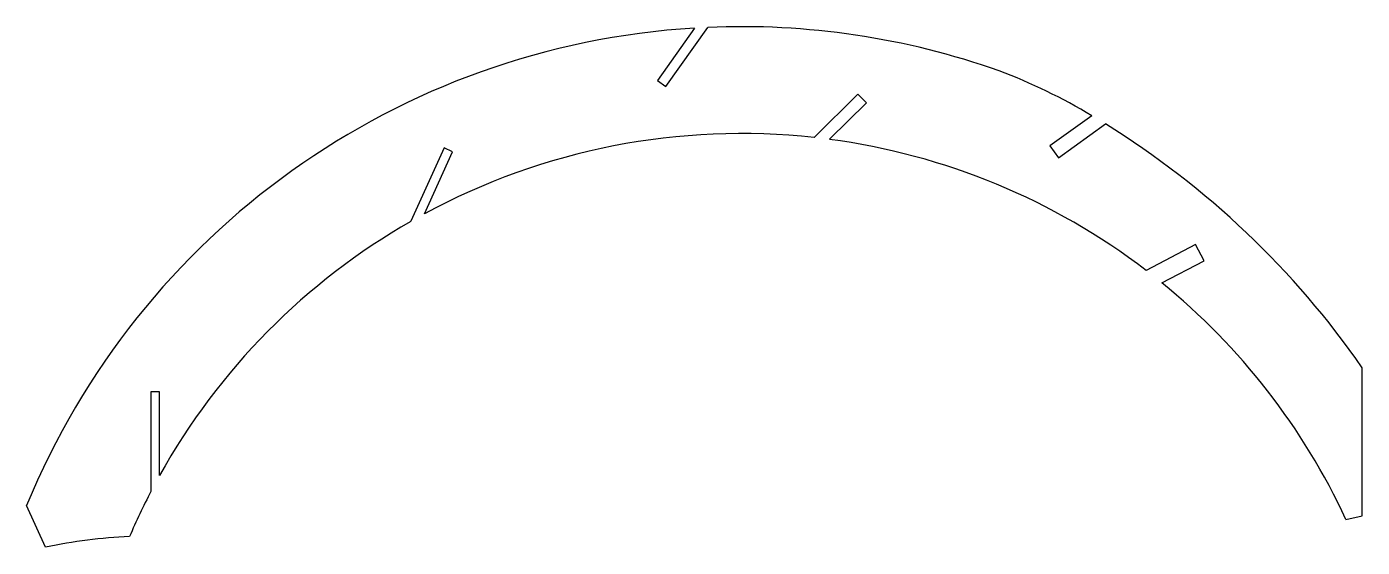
# Model space of a CAD drawing. Extents: x 0.8 to 11, y 31.2 to 35.2.
import ezdxf

# ---------------------------------------------------------------- set-up
doc = ezdxf.new("R2010")
doc.units = 0
doc.layers.get('0').update_dxf_attribs({"linetype": 'CONTINUOUS'})

msp = doc.modelspace()

# ---------------------------------------------------------------- linework, layer by layer
at = {"color": 7, "linetype": 'CONTINUOUS'}
for p, q in [((5.916, 35.158), (5.634, 34.759)), ((5.699, 34.713), (6.017, 35.163)), ((5.634, 34.759), (5.699, 34.713)), ((7.159, 34.656), (6.827, 34.326)), ((7.224, 34.59), (7.159, 34.656)), ((6.943, 34.312), (7.224, 34.59)), ((8.937, 34.491), (8.619, 34.262)), ((8.684, 34.172), (9.041, 34.429)), ((4.012, 34.247), (3.76, 33.688)), ((4.077, 34.218), (4.012, 34.247)), ((8.619, 34.262), (8.684, 34.172)), ((3.864, 33.746), (4.077, 34.218)), ((9.726, 33.512), (9.35, 33.315)), ((9.791, 33.388), (9.726, 33.512)), ((9.47, 33.22), (9.791, 33.388)), ((10.993, 31.448), (10.993, 32.574)), ((1.849, 32.391), (1.784, 32.391)), ((1.784, 32.391), (1.784, 31.633)), ((1.849, 31.754), (1.849, 32.391)), ((0.983, 31.208), (0.839, 31.527)), ((10.869, 31.419), (10.993, 31.448))]:
    msp.add_line(p, q, dxfattribs=at)
for centre, radius, start, end in [((6.274, 29.293), 5.876, 93.4952, 157.66), ((6.274, 29.293), 5.876, 70.5329, 92.5075), ((6.746, 30.866), 4.236, 58.8485, 69.4603), ((5.542, 28.79), 6.636, 34.7656, 58.1812), ((6.274, 29.293), 5.063, 83.7321, 118.4254), ((6.274, 29.293), 5.063, 52.5939, 82.4023), ((6.274, 29.293), 5.063, 119.7764, 150.9223), ((6.274, 29.293), 5.063, 24.8286, 50.8583), ((6.274, 29.293), 5.063, 152.4719, 156.7767), ((1.78, 27.532), 3.761, 92.4198, 102.2298)]:
    msp.add_arc(centre, radius, start, end, dxfattribs=at)

doc.saveas('drawing.dxf')
